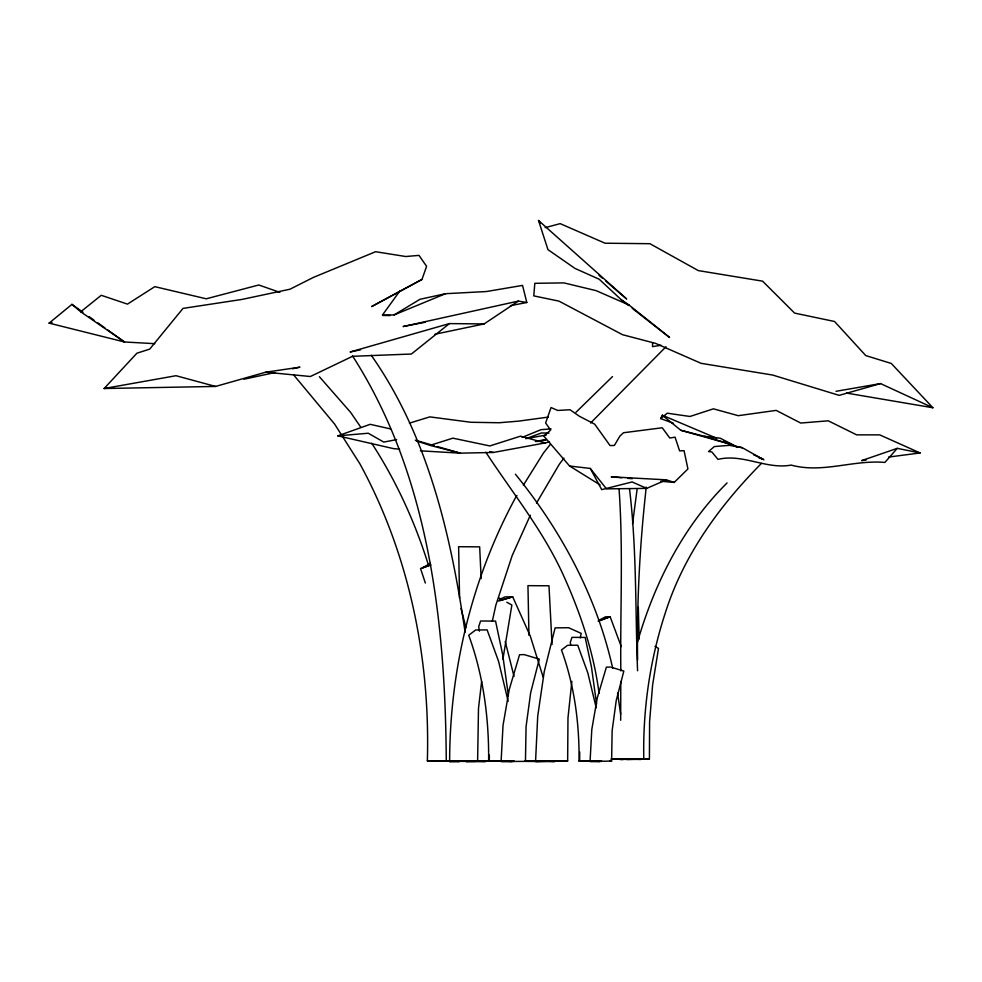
<?xml version="1.0" encoding="UTF-8"?>
<svg xmlns="http://www.w3.org/2000/svg" width="982" height="982" viewBox="0 0 982 982"><rect width="100%" height="100%" fill="white"/><g stroke="black" fill="none" stroke-linecap="round" stroke-linejoin="round"><path stroke-width="1.47" d="M620.673 720.248L620.784 681.508M620.82 670.902C620.145 610.178 623.337 549.319 619.041 488.692M489.306 761.025L512.138 761.467L489.306 761.025L489.331 755.06M579.662 761.062L599.83 761.455L579.662 761.062L579.699 751.966M761.406 463.443C719.487 505.828 683.681 555.039 665.477 612.387C649.974 659.609 642.756 709.299 643.787 758.963L621.201 759.246L649.421 758.914L649.593 721.696L652.637 684.736L658.505 648.439L654.994 646.34M580.264 637.87L581.184 633.378L568.578 627.731L555.125 627.866L544.249 671.565L537.706 716.283L535.558 761.48L567.657 760.927L567.977 717.965L571.855 681.373M477.62 760.866L449.633 761.504L477.62 760.866L478.492 708.366L481.634 681.545M525.468 761.05L526.057 726.717L530.685 692.617L539.302 659.143L524.228 654.613L519.539 654.724L509.216 689.634L503.03 725.354L501.09 761.467L553.652 761.32L525.014 760.964M609.883 761.111L611.614 761.087L612.13 730.755L616.217 700.632L623.828 671.062L611.847 667.453M449.633 761.504C449.768 670.006 471.753 578.656 515.317 498.058L516.925 495.48M611.614 761.087L590.072 761.455L591.79 729.552L597.252 697.993L606.373 667.159L610.522 667.06M502.919 659.168L511.868 605.01L506.822 602.248M646.131 487.035L645.616 492.927C639.564 548.472 636.79 604.347 637.588 660.211M632.555 523.737L637.048 489.687M492.338 621.127L495.885 605.035L512.223 555.481L530.329 515.231M637.122 643.37C654.122 583.922 682.834 526.782 727.085 482.923M421.99 279.428L371.712 306.531L421.99 279.428L426.593 266.306L418.995 255.381L405.75 256.523L375.59 251.711L313.27 277.464L289.96 289.224L241.928 299.436L183.008 308.397L149.694 349.138L136.928 353.189L104.129 388.516L215.574 386.442L265.778 372.19L299.903 367.182L292.55 368.766M673.48 423.291L660.665 418.59L662.31 415.226L716.553 438.205M536.491 503.103L559.323 464.24L563.901 458.152M523.369 485.182L543.488 452.984L550.178 444.601M399.956 290.832L382.415 315.099L394.138 314.903L445.533 293.704L486.434 291.531L522.547 285.406L526.806 302.493L510.407 305.684M888.6 457.072L920.097 452.947L897.253 448.357L884.892 462.436C853.272 459.637 822.572 473.655 791.173 465.087C766.291 469.715 742.883 453.353 717.989 459.38L711.864 451.978L708.574 451.536L714.331 446.565L729.516 445.325L742.355 447.731L763.922 459.883M590.599 423.009L665.98 346.744M660.702 481.229L674.192 482.432L687.928 468.942L684.049 450.677L679.605 450.885L675.051 437.174L669.773 438.021L662.224 427.771L623.484 432.743L619.888 436.094L614.376 445.46L610.055 445.583L594.699 424.175L579.478 416.307L570.014 409.752L557.751 410.439L551.037 407.542L545.624 422.997L550.632 430.055L543.905 436.18L569.585 466.008L600.1 484.924M576.004 412.268L612.498 376.585M154.788 343.675L124.505 341.982L49.1 323.127L71.956 304.359L82.954 312.227M660.665 418.59L667.269 413.189L689.941 416.478L713.423 408.831L738.255 415.681L776.173 410.39L800.723 423.046L828.243 420.812L856.648 434.854L879.725 434.879L920.097 452.947M71.956 304.359L80.708 311.797L101.244 295.287L127.464 304.125L154.8 286.658L206.245 298.798L258.794 284.989L279.882 292.378M526.806 302.493L518.349 301.093L484.101 323.937L449.4 323.594L411.384 354.023L352.55 356.306L310.361 376.511L265.778 372.19M394.138 314.903L420.014 299.289L445.533 293.704M422.469 567.805L430.374 563.398M598.713 620.44L605.452 616.856L610.141 616.745L621.262 646.61M499.703 599.315L504.969 596.909L512.678 596.786L530.329 636.189L543.144 677.114M569.585 466.008L590.28 468.439L606.459 488.864L646.659 488.385L666.348 479.842L674.192 482.432M522.154 437.407L540.947 429.686L551.062 428.888M598.885 620.992L610.141 616.745L598.087 621.115M422.53 568.026L430.865 564.932M525.873 438.721L541.45 432.976L548.963 433.062M430.521 564.92L420.542 568.517L425.341 583.026M399.539 449.118L393.573 448.639L337.82 435.861L370.153 424.322L390.529 428.913M897.253 448.357L861.607 460.619L866.099 460.03M416.282 440.857L430.03 445.374L452.886 438.168L489.834 445.938L520.534 436.168L545.12 442.931L549.478 441.974M409.445 423.132L429.809 416.884L470.82 422.26L499.065 422.751L518.41 421.155L548.263 417.105M500.182 600.579L512.678 596.786L498.414 600.996M449.4 323.594L350.108 351.998L360.529 349.813M545.157 227.652L560.182 223.638L605.035 243.205L649.937 243.708L698.288 270.59L762.597 281.159L794.598 313.098L834.565 321.495L865.756 355.582L891.275 363.45L932.9 407.751L880.535 383.581L839.168 395.365L772.638 375.05L701.05 363.315L655.522 343.356L622.551 334.715L558.967 301.13L533.778 295.877L534.809 283.319L563.913 282.89L596.111 290.647L629.032 305.021L669.564 337.452L632.261 308.336M518.349 301.093L403.074 326.552L425.439 322.206M243.978 379.212L274.886 372.559M49.1 323.127L52.095 322.501M434.977 334.224L484.101 323.937M535.362 441.519L545.869 439.482M396.642 439.617L383.766 442.084L368.262 433.234L337.82 435.861M420.419 450.824L460.227 453.156L493.467 452.457L545.12 442.931M527.334 438.451L546.274 435.001M104.129 388.516L175.999 375.713L215.574 386.442M836.05 391.302L880.535 383.581M536.921 441.532L545.955 439.985M661.009 345.271L652.551 346.621L652.551 342.951M501.09 761.467L506.663 761.332M590.072 761.455L594.994 761.332M649.421 758.914L626.749 759.393L638.914 759.246M535.558 761.48L567.657 760.927M473.631 761.406L485.562 761.504L458.815 761.296L474.245 761.394M446.258 760.903L475.043 761.296L446.258 760.903C445.411 622.122 429.183 475.128 352.489 355.865M488.631 761.087L514.335 761.332L488.631 761.087C489.036 718.456 483.426 675.444 468.733 635.28L475.632 629.99L487.121 629.892L498.586 661.377L508.148 701.332M579.061 761.124L601.77 761.345L579.061 761.124C579.417 723.464 574.47 685.461 561.483 649.986L567.571 645.309L577.723 645.211L587.85 673.026L596.221 707.826M382.685 315.468L390.185 315.566M610.976 759.049L623.275 759.393L611.54 759.135M427.354 760.829L459.306 761.504L427.354 760.829C430.288 658.247 409.248 554.179 359.842 463.737L334.617 424.089L293.753 375.026M666.348 479.842L611.221 476.835L621.716 477.768M627.719 478.295L632.212 478.7M662.31 415.226L680.845 430.288L704.462 436.303L720.223 438.205L735.604 446.135L742.355 447.731M846.472 393.07L932.9 407.751M489.637 451.683L493.467 452.457M430.03 445.374L460.227 453.156L437.064 446.466M680.845 430.288L731.848 444.674L737.286 447.203M415.349 440.206L434.167 445.632M704.462 436.303L731.848 444.674L723.513 441.151M758.877 457.784L763.1 459.159L753.587 454.752M723.317 441.544L731.848 444.674M646.659 488.385L632.113 481.953L601.708 489.637L590.28 468.439M499.261 598.099L501.777 599.474M605.943 281.245L626.663 298.994L538.517 220.496L547.956 249.637L575.035 268.454L599.192 279.219L621.422 299.891L629.032 305.021M80.708 311.797L124.505 341.982L107.394 329.731M89.067 316.609L93.953 320.107M97.623 322.734L104.951 327.976M621.422 299.891L628.652 305.525M599.045 275.328L602.494 278.287M319.383 376.707L350.635 412.403L360.775 427.207M515.415 474.22C561.311 530.746 596.786 596.761 612.658 668.128M538.517 220.496L540.272 223M371.245 355.275C428.213 436.217 451.033 535.706 465.1 632.199M371.748 443.263C396.225 480.984 415.239 522.473 428.533 565.436M485.832 452.236C512.604 493.001 543.562 531.225 563.742 575.992C580.571 613.333 593.766 652.649 599.069 693.366M461.012 608.447L465.91 627.559M505.227 641.516L514.028 676.426M570.8 645.432L570.272 642.412L571.966 637.355L585.174 637.453L591.483 667.159L596.59 704.008M479.449 631.144L478.676 626.725L480.591 621.005L495.554 621.103L502.686 654.724L508.394 695.587M617.58 693.096L620.649 714.159M629.487 488.778C636.839 549.122 635.219 610.104 637.576 670.767M481.143 578.619L479.67 546.864L458.619 546.704L459.576 598.099M552.044 644.45L548.987 585.788L527.948 585.653L528.954 635.256M638.312 607.22L639.159 639.11M626.504 758.963L620.514 759.393L639.589 759.246L626.504 758.963M534.012 760.927L528.132 761.308L554.879 761.48L534.012 760.927M627.056 758.914L621.802 759.246L640.853 759.393L627.056 758.914M617.739 758.963L639.577 759.246L617.739 758.963M453.365 760.903L452.432 760.927L484.335 761.296L453.365 760.903M498.34 760.829L466.241 761.504L498.34 760.829"/></g></svg>
